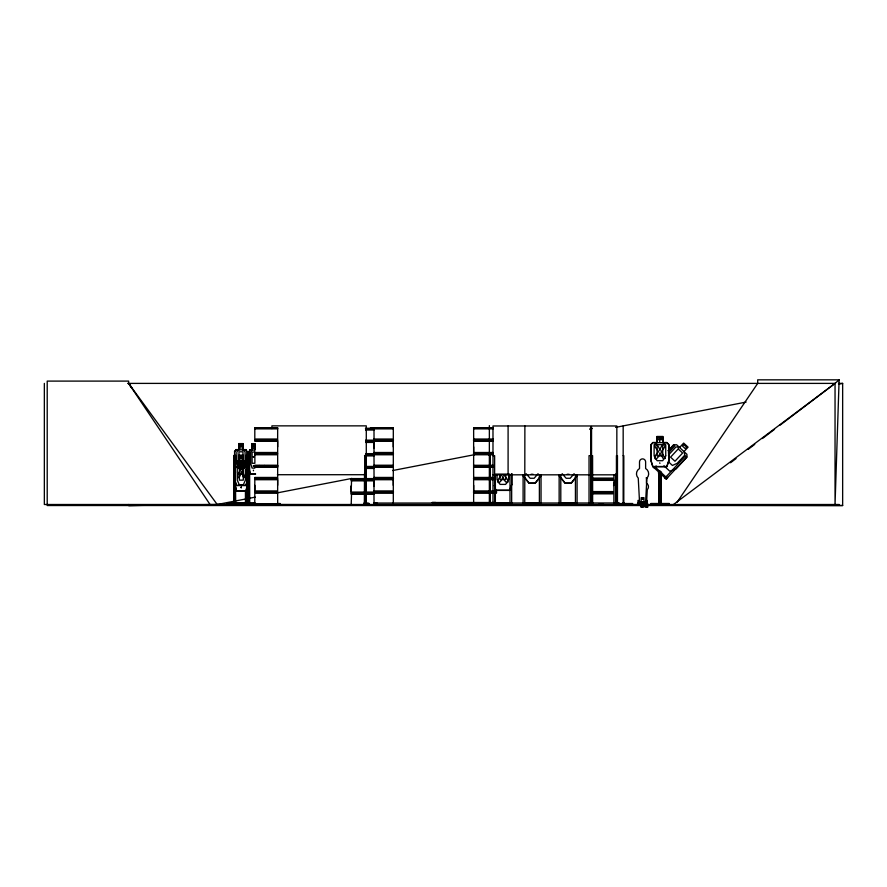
<?xml version="1.0" encoding="UTF-8"?>
<svg xmlns="http://www.w3.org/2000/svg" width="887" height="887" viewBox="0 0 887 887"><rect width="100%" height="100%" fill="white"/><g stroke="black" fill="none" stroke-linecap="round" stroke-linejoin="round"><path stroke-width="1.33" d="M254.802 490.932L254.802 479.712L277.664 479.712L277.642 490.932L254.802 490.932L254.835 485.322M277.642 485.322L277.642 479.712M277.642 446.893L277.642 441.282L254.802 441.294M351.152 491.465L351.152 485.854M364.59 492.074L351.197 492.074L351.219 486.464M374.026 486.464L373.959 480.244L374.026 492.074L365.577 492.074M374.026 448.035L373.959 441.826L374.026 453.645L365.577 453.645M393.285 485.322L393.285 479.712L373.804 479.712M393.285 446.893L393.285 441.282L373.804 441.294M473.658 490.932L473.658 485.322M473.658 452.503L473.658 446.893M480.51 503.217L511.854 502.729M618.25 503.572L632.642 503.517L632.653 504.503L618.25 504.248M839.113 379.836L835.044 504.503L835.044 383.395L839.113 379.836L757.698 379.836L757.698 383.395L677.091 502.219M253.471 448.323L253.394 448.534M644.095 503.117L644.649 503.772L644.206 503.084M277.686 466.063L254.791 465.642M350.997 505.346L374.07 505.147L373.959 493.726M253.372 446.006L253.527 446.239M253.372 456.949L253.527 457.182M253.405 445.596L253.494 446.083M253.405 456.539L253.494 457.016M240.41 503.572L255.068 503.494M254.835 504.459L277.686 504.038M259.303 465.464L259.414 466.185L260.279 465.875M240.809 457.692L240.954 457.115M241.109 463.092L241.242 462.526M241.109 474.035L241.242 473.47M245.943 490.755L247.351 484.945L247.34 451.727L245.699 449.609M246.043 490.954L247.628 484.978L247.628 468.835L246.142 466.717L243.282 466.717M240.798 456.694L241.031 456.927M240.754 457.67L240.909 457.049M241.042 463.081L241.209 462.449M241.042 474.024L241.209 473.392M240.676 504.126L240.521 503.239L227.449 503.317L255.589 503.239M240.377 504.093L226.817 504.248L254.924 504.381M659.562 438.877L659.828 438.2L660.094 438.843M660.094 449.787L659.751 449.155M511.666 484.402L509.659 490.212L495.844 490.212L494.403 485.566L495.844 490.212M613.538 485.355L615.545 479.545M613.682 485.555L615.744 479.579L615.744 474.19M659.518 438.843L659.751 438.222M241.297 465.098L241.186 465.719M248.948 452.082L249.801 449.864L251.997 449.864M249.979 449.864L249.125 452.082L249.125 468.092L250.023 473.902M243.481 466.64L245.078 463.025L245.078 451.805L242.949 449.809L242.949 443.6M501.598 475.221C493.194 483.825 500.612 485.632 502.885 476.541C505.291 485.621 512.42 483.825 504.082 475.266M234.878 463.535L236.219 461.307M236.275 461.506L235.022 463.535L235.022 484.978L236.319 490.954M236.363 466.717L235.022 468.868M235.155 468.946L236.419 466.917M235.953 449.609L234.456 451.749L236.009 449.809M253.482 470.809L253.394 470.199M253.46 466.13L253.538 465.642M268.118 466.074L268.129 465.564M541.125 475.476L535.116 483.093L529.107 483.093L523.097 475.476M541.336 475.554L535.216 483.293L529.018 483.293L522.898 475.554M577.171 475.476L571.161 483.093L565.152 483.093L559.143 475.476M577.37 475.554L571.261 483.293L565.052 483.293L558.943 475.554M538.099 473.68L534.14 478.281L530.127 478.281L526.102 473.68M574.144 473.68L570.175 478.281L566.172 478.281L562.136 473.68M667.989 450.829L673.566 444.83L674.774 445.961L668.277 452.958M668.354 450.729L673.81 444.853L676.637 444.753L686.915 454.299L687.015 457.127L676.105 468.868L669.818 471.23L663.942 465.775M654.196 467.826L655.404 466.529L654.473 468.092M654.34 467.959L656.192 465.963M668.377 455.12L676.016 446.904L679.575 447.48L683.666 443.079L688.068 447.17L683.977 451.572L684.819 455.086L677.18 463.302L672.435 465.464L668.521 461.828M664.917 477.783L666.126 476.485L667.623 477.871L666.403 479.168L652.987 466.706M665.05 477.916L685.496 455.918L686.704 457.049L666.27 479.047M665.195 478.049L666.403 476.74M666.126 478.913L667.334 477.605M642.997 507.131L642.066 507.109L642.598 506.865M253.449 466.218L253.494 465.597M268.118 466.174L268.118 465.642M473.636 466.019L493.15 466.063M239.08 461.506L236.973 463.513L236.973 467.249M493.15 465.586L473.514 466.03M730.544 462.748L736.044 458.568M748.14 449.376L754.748 444.365M762.443 438.522L774.539 429.33M780.05 425.161L835.044 383.395L127.595 383.395M673.477 504.503L835.044 383.395M644.516 503.705L644.539 502.929M660.017 472.106L660.238 472.838M268.317 504.271L273.828 504.271M640.968 507.164L641.356 504.503M641.29 506.865L647.466 506.632C649.007 507.253 645.969 507.297 647.455 506.632L647.466 504.503M646.213 506.865L646.756 507.109L645.947 507.142M659.74 462.814L659.906 463.435M241.319 487.673L241.331 486.985L241.131 487.639M255.279 497.13L217.215 504.503L128.637 505.523L128.637 504.503M277.032 492.928L351.817 478.437M392.608 470.542L474.19 454.743M615.589 427.368L746.111 402.088M838.57 384.182L842.65 383.395L842.65 505.523L47.211 505.523L47.211 381.1L128.637 381.1L128.637 383.395L210.053 504.503M240.92 448.6L240.765 448.024M660.05 438.877L659.806 438.2M659.784 449.144L660.006 449.809M128.637 505.523L161.889 505.069M838.492 383.395L842.65 383.395M254.791 427.756L277.686 427.756M370.433 427.756L393.329 427.756M473.614 427.756L493.15 427.756M254.791 428.155L277.686 428.188M370.821 428.188L393.329 428.188M473.614 428.155L493.15 428.21M365.499 428.266L374.004 428.299M365.511 428.698L374.004 428.72M254.835 428.876L277.642 428.876M365.566 428.876L393.285 428.876M473.658 428.876L493.128 428.876M590.154 428.864L591.773 428.842M590.221 429.519L591.197 429.519L590.199 429.541M365.555 430.018L374.026 430.018M373.804 439.032L393.307 439.032L393.307 428.21M473.636 439.032L493.139 439.032M254.647 439.808L277.819 439.808M373.693 439.808L393.473 439.808M473.47 439.808L493.25 439.808M365.577 440.174L374.048 440.174L373.981 428.743M254.647 440.506L277.819 440.506M373.693 440.506L393.473 440.506M473.47 440.506L493.25 440.506M365.621 440.95L373.749 441.039M659.817 440.939L659.717 441.161M493.139 441.294L473.636 441.294L473.636 452.503L493.139 452.503M365.621 441.648L374.203 441.648M365.577 442.425L374.048 442.425M243.093 443.6L238.703 443.6L238.847 449.809M238.847 443.799L242.949 443.799M251.919 444.054L254.868 444.054M240.965 445.751L241.031 445.984M240.987 445.828L241.087 445.973M235.809 449.609L238.847 449.609M242.949 449.609L245.843 449.609M235.864 449.809L245.788 449.809M254.802 449.864L254.968 443.855L251.83 443.855L251.919 450.064M249.846 450.064L254.868 450.064L254.802 443.855M248.848 452.004L249.025 468.125M254.802 452.503L277.664 452.503L277.664 441.294M373.804 452.503L393.307 452.503L393.307 441.294M254.647 453.29L277.819 453.29M373.693 453.29L393.473 453.29M473.47 453.29L493.25 453.29M254.647 453.989L277.819 453.989M373.693 453.989L393.473 453.989M473.47 453.989L493.25 453.989M365.621 454.432L374.203 454.432M254.802 454.765L277.664 454.765L277.664 465.586M373.804 454.765L393.307 454.765L393.307 465.586L373.782 465.608M473.636 454.765L493.139 454.765M365.621 455.131L374.203 455.131M238.936 455.297L243.282 455.297L243.282 466.917L245.389 468.924L245.389 480.144L243.282 484.945L239.368 484.945L237.261 480.144L237.261 468.924L239.368 466.917L239.368 460.907M489.347 455.297L490.001 455.297L490.012 503.239M239.08 455.497L243.149 455.497M247.063 455.397L245.887 455.397L245.887 462.182M364.524 455.552L366.287 455.552M489.325 455.652L490.012 455.652M492.984 455.652L494.636 455.652L494.636 502.729M590.687 455.652L589.035 455.652L589.035 502.729M591.551 455.652L592.594 455.652L592.638 503.239L592.017 503.239L592.172 455.652M623.162 455.652L623.816 455.652L623.794 504.503M365.577 455.907L374.048 455.907M240.987 456.761L241.087 456.905M241.009 459.765L240.898 460.309M239.08 460.708L243.426 460.708L243.426 466.717M239.224 460.907L243.282 460.907M239.08 461.307L236.075 461.307L234.733 463.457L234.878 484.978L236.175 490.954L246.187 490.954M243.138 461.307L246.009 461.307L247.484 463.435L247.484 484.978M236.13 461.506L239.224 461.506M245.943 461.506L243.005 461.506L245.1 463.513L245.1 467.249M247.484 463.435L245.865 461.307M254.835 465.298L277.642 465.298M373.815 465.298L393.285 465.298M473.658 465.298L493.128 465.298M254.791 465.586L277.686 465.608M373.782 466.063L393.329 466.063M254.791 466.185L277.686 466.185M373.782 466.185L393.329 466.185M473.614 466.185L493.15 466.185M365.555 466.44L374.026 466.44M254.791 466.584L277.686 466.584M373.782 466.584L393.329 466.606L393.285 477.45L373.804 477.45M493.15 466.629L473.614 466.606L473.658 477.45M236.219 466.717L239.224 466.717M264.991 466.695L267.475 466.695M365.588 466.728L374.07 466.728L373.981 455.308M380.645 466.695L383.129 466.695M483.814 466.695L486.298 466.695M236.275 466.917L246.087 466.917M365.566 467.205L374.07 467.205M254.835 467.294L277.642 467.294M365.566 467.294L393.285 467.294M473.658 467.294L493.128 467.294M365.588 467.715L374.07 467.748M234.589 451.749L234.589 467.87M254.868 468.092L252.096 468.092L250.611 463.28L250.611 452.06L252.096 450.064L251.997 443.855M365.555 468.436L374.026 468.436M247.628 468.835L246.009 466.717M249.846 473.902L255.489 473.902M249.768 474.101L255.589 474.101M495.689 474.101L509.803 474.101M531.08 474.279L533.087 474.279M567.126 474.279L569.132 474.279M277.387 474.711L366.287 474.711M492.984 474.822L590.687 474.822M591.551 474.822L616.842 474.822M254.802 477.45L277.664 477.45L277.664 466.629M473.636 477.45L493.139 477.45M592.838 478.104L612.762 478.104M254.647 478.237L277.819 478.237M373.693 478.237L393.473 478.237M473.47 478.237L493.25 478.237M351.197 478.592L364.59 478.592M365.577 478.592L374.048 478.592L373.981 467.161M254.647 478.925L277.819 478.925M373.693 478.925L393.473 478.925M473.47 478.925L493.25 478.925M591.019 478.891L612.928 478.891M351.03 479.368L364.624 479.368M365.621 479.368L373.749 479.457M234.733 451.827L234.733 479.568L236.175 485.555M591.019 479.59L612.928 479.59M493.139 479.712L473.636 479.712L473.636 490.932L493.139 490.932M351.03 480.067L364.624 480.067M365.621 480.067L374.203 480.067M351.54 480.244L351.197 492.074M592.838 480.366L612.762 480.366M351.197 480.854L364.59 480.854M365.577 480.854L374.048 480.854M236.031 485.555L246.043 485.555L247.484 479.579L245.943 485.355L236.275 485.355L235.022 479.545M241.197 487.052L241.153 487.673M236.275 490.755L246.087 490.755M373.804 490.932L393.307 490.932L393.307 479.712M494.935 490.932L496.487 490.932M592.838 491.586L612.762 491.586M254.647 491.708L277.819 491.708M373.693 491.708L393.473 491.708M473.47 491.708L493.25 491.708M495.09 491.708L496.642 491.708M254.647 492.407L277.819 492.407M373.693 492.407L393.473 492.407M473.47 492.407L493.25 492.407M495.09 492.407L496.642 492.407M591.019 492.374L612.928 492.374M351.03 492.85L364.624 492.85M365.621 492.85L374.203 492.85M591.019 493.061L612.928 493.061M373.804 493.183L393.307 493.183L393.307 504.004M473.636 493.183L493.139 493.183M494.935 493.183L496.487 493.183M351.03 493.549L364.624 493.549M365.621 493.549L374.203 493.549M351.54 493.726L351.174 505.202M592.838 493.848L612.762 493.848M351.197 494.325L364.59 494.325M365.577 494.325L374.048 494.325M235.698 502.474L233.758 502.474L233.791 504.248M494.802 502.508L432.124 502.508L435.717 502.53M640.525 502.497L641.545 502.497M643.574 502.497L644.594 502.497M364.346 502.619L366.475 502.619L366.475 504.404M643.474 502.641L645.337 502.641L645.337 506.2M248.094 502.729L249.779 502.729M489.136 502.729L490.201 502.729M492.795 502.729L495.556 503.239M522.909 502.729L541.225 502.729M558.954 502.729L577.271 502.729M590.875 502.729L588.846 503.239M591.407 502.729L592.749 502.729M615.733 502.729L613.693 503.239M617.618 502.729L616.277 502.729L616.997 503.239L617.042 455.652M245.754 502.984L235.232 502.984L235.232 504.248M373.937 503.051L619.27 502.984L619.27 504.503M637.986 503.007L647.155 503.007M377.407 503.239L373.848 503.239L373.848 504.758M623.162 503.239L623.816 503.239M240.588 503.317L253.538 503.317L253.627 504.126M363.958 503.384C376.143 505.013 362.994 500.933 363.958 504.404M277.199 503.494L280.092 503.572L280.159 504.381M254.835 503.716L277.642 503.716M240.588 503.993L254.17 504.248M364.08 503.472L364.08 504.149L369.059 504.271M277.287 504.248L280.092 504.248M369.801 504.359L364.125 504.237M598.78 504.348L603.692 504.348M650.914 504.248L669.23 504.248M839.235 504.503L44.35 504.503L44.35 383.395M351.496 504.57L350.908 504.847L351.562 505.013M373.937 504.57L377.496 504.57M597.783 504.67L603.703 504.692M351.219 504.858L377.407 504.758M589.944 505.102L612.762 505.102M589.922 505.147L612.784 505.147M642.365 505.324L646.446 505.324L647.288 489.613A4.069 4.069 0 0 0 646.446 483.215L646.446 478.814A2.04 2.04 0 0 0 646.168 477.794M641.345 506.2L647.466 506.2M351.429 504.725L217.215 504.503L128.637 383.395L130.999 386.787M373.571 504.758L590.82 505.113M610.189 505.147L842.65 505.523M661.125 503.494L661.336 504.381M364.856 504.271L364.934 502.619M279.937 503.572L279.849 504.503M280.059 503.494L280.037 504.503M661.569 472.416L660.072 471.03L658.342 472.893L659.839 474.279L658.686 472.527M655.338 467.161L665.782 476.851M245.644 449.809L247.063 451.805L247.063 504.248M245.799 461.506L247.207 463.513M245.943 466.917L247.351 468.924M128.637 383.395L131.808 387.918M626.078 503.494L626.067 504.503M238.459 466.64L236.862 463.025L236.862 451.805L238.991 449.809L238.991 443.799M263.45 465.875L264.304 466.185L264.393 465.464M494.58 486.819L495.7 490.411L509.814 490.411L511.866 484.435L511.866 473.669M253.538 503.317L253.449 504.248M234.733 467.837L235.498 471.319M234.456 467.87L235.498 472.649M234.733 479.568L235.51 483.16M235.155 484.945L236.419 490.755M253.46 445.596L253.571 446.228M253.46 456.539L253.571 457.16M248.948 468.092L249.946 474.101M669.23 504.503L669.23 503.494L650.914 503.494L650.914 504.503M661.092 504.503L661.092 473.98L659.052 473.98L659.052 504.503M660.893 473.98L660.893 504.503M660.704 473.98L660.704 504.503M659.629 440.894L659.629 441.515M659.429 473.98L659.429 504.503M659.241 473.98L659.241 504.503M646.989 504.503L646.989 506.2M646.435 503.007L646.435 500.456L647.155 500.456L647.144 503.639C644.849 504.614 649.45 504.559 647.144 503.639L637.986 503.639C635.713 504.625 640.303 504.559 637.997 503.639L637.997 500.456L638.707 500.456L638.707 503.007M643.973 503.007L643.973 497.662L641.168 497.662L641.168 503.007M643.474 503.827L643.474 506.2M641.822 504.503L641.822 506.2M623.993 504.503L624.004 502.729L622.973 502.729L622.973 504.503M623.173 425.971L623.162 504.503M617.463 502.729L617.463 455.652L616.421 455.652L616.421 502.729M616.842 502.729L616.842 425.971L591.551 425.971L591.551 502.729M615.545 474.201L615.545 503.151M613.882 474.656L613.882 503.151M591.973 455.652L591.973 502.729M590.687 502.729L590.687 425.971L492.984 425.971L492.984 502.729M577.082 474.656L577.082 503.151M575.43 474.656L575.43 503.151M560.795 474.656L560.795 503.151M559.143 474.656L559.143 503.151M541.037 474.656L541.037 503.151M539.385 474.656L539.385 503.151M524.882 425.971L524.749 503.151M523.097 474.656L523.097 503.151M511.666 473.713L511.666 503.151M510.003 474.656L509.992 503.151M508.661 474.612L508.661 479.59L505.657 484.402L500.046 484.402L497.042 479.59L497.042 474.612M508.096 425.971L508.096 474.822M505.657 474.612L505.657 479.59L500.046 479.59L500.046 474.612M497.352 502.984L497.352 504.503M497.097 502.984L497.097 504.503M495.378 474.656L495.367 503.151M489.99 455.297L489.99 503.239M489.358 425.616L489.358 503.239M473.636 428.21L473.658 439.032M473.658 454.765L473.614 465.642M473.658 493.183L473.636 504.004M375.223 502.984L375.223 504.503M368.815 503.384L368.815 504.404M366.287 504.404L366.287 425.86L271.91 425.86L271.91 428.576M366.12 455.552L366.131 504.404M365.91 502.619L365.91 504.404M364.69 455.552L364.69 504.404M364.524 473.547L364.346 504.404M277.664 428.21L277.642 439.032L254.802 439.032L254.802 428.21M277.664 504.004L277.664 493.183L254.802 493.183L254.791 504.06M254.702 444.054L254.702 450.064M249.713 503.239L249.613 455.652L248.249 455.652L248.26 504.503M249.07 471.939L249.059 504.503M248.981 502.729L248.981 504.503M248.803 455.652L248.803 504.503M247.196 504.248L247.196 502.474L245.278 502.474L245.311 504.248M246.996 502.474L246.996 504.248M246.165 502.474L246.098 504.248M245.887 490.688L245.887 504.248M245.754 502.474L245.754 504.248M245.444 490.688L245.444 504.248M242.949 463.025L242.949 451.805L238.991 451.805L238.991 463.025M243.005 463.513L243.005 467.249M242.816 443.799L242.816 449.809M240.499 503.239L240.466 504.503M239.08 455.297L239.08 467.249M235.543 462.182L235.543 455.397L233.924 455.397L233.924 504.248M235.543 487.972L235.687 504.248M235.476 502.474L235.476 504.248M234.379 455.397L234.379 504.248M234.246 502.474L234.246 504.248M227.538 503.239L227.538 504.248M241.142 482.661L241.142 482.661M646.889 478.137L645.625 501.676L639.516 501.676L638.252 478.137A6.109 6.109 0 0 1 639.516 468.524L639.516 461.939A3.049 3.049 0 0 1 642.576 458.878A3.049 3.049 0 0 1 645.625 461.939L645.625 468.524A6.109 6.109 0 0 1 646.889 478.137M659.651 458.424L659.651 458.424M641.833 498.516C642.753 501.366 644.051 496.498 641.833 498.516M244.912 477.306L243.559 477.483L241.253 471.684C239.512 481.253 234.567 478.304 240.355 470.365C234.922 462.936 239.379 459.843 241.175 469.001C242.938 459.865 247.684 462.87 242.096 470.409L244.912 477.306M665.183 458.479L663.254 458.657L659.95 452.858C657.677 461.939 650.26 460.142 658.664 451.538C650.748 443.433 657.511 441.504 659.85 450.175C662.123 441.538 669.297 443.356 661.148 451.583L665.183 458.479M668.743 460.708L666.736 466.518L652.91 466.518L651.113 460.708L651.113 444.709L652.91 442.68L666.736 442.68L668.743 444.686L668.743 460.708M668.942 460.741L666.88 466.728L652.765 466.728L650.914 460.741L650.914 444.631L652.821 442.48L656.923 442.48L656.923 436.471L662.933 436.471L662.933 442.48L666.824 442.48L668.942 444.598L668.942 460.741M665.738 455.907L662.733 460.708L657.123 460.708L654.118 455.907L654.118 444.686L657.123 442.68L657.123 436.67L662.733 436.67L662.733 442.68L665.738 444.686L665.738 455.907M678.211 448.944L670.572 457.16L674.974 461.251L682.613 453.035L678.211 448.944M683.722 444.487L682.358 445.961L685.296 448.689L686.66 447.214L683.722 444.487M639.771 503.639C637.487 504.614 642.088 504.559 639.771 503.639M645.359 503.639C643.064 504.614 647.676 504.559 645.359 503.639M642.476 498.383L642.643 499.026L642.476 498.383M591.829 428.399L590.177 428.366L591.795 428.432M374.07 429.319L365.588 429.319L374.07 429.352M661.724 437.668L658.121 437.668L658.121 439.675L661.724 439.675L661.724 437.668M242.24 444.797L239.69 444.797L239.69 446.804L242.24 446.804L242.24 444.797M662.733 444.686L657.123 444.686L657.123 455.907L662.733 455.907L662.733 444.686M254.381 445.052L252.595 445.052L252.595 447.059L254.381 447.059L254.381 445.052M254.868 452.06L252.096 452.06L252.096 463.28L254.868 463.28L254.868 452.06M242.295 456.506L239.778 456.506L239.778 458.501L242.295 458.501L242.295 456.506M242.583 461.905L240.067 461.905L240.067 463.912L242.583 463.912L242.583 461.905M243.282 468.924L239.368 468.924L239.368 480.144L243.282 480.144L243.282 468.924M234.645 504.248L234.645 502.474L234.578 504.248"/></g></svg>
